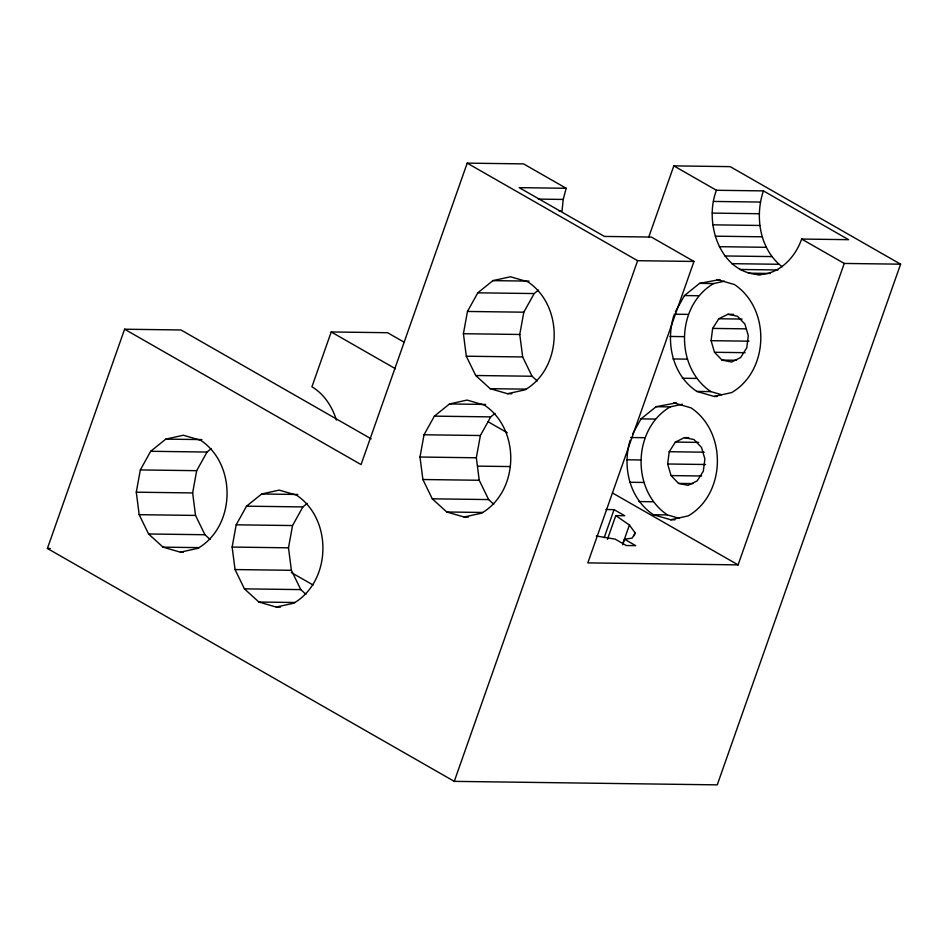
<?xml version="1.0" encoding="UTF-8"?>
<svg xmlns="http://www.w3.org/2000/svg" width="948" height="948" viewBox="0 0 948 948"><rect width="100%" height="100%" fill="white"/><g stroke="black" fill="none" stroke-linecap="round" stroke-linejoin="round"><path stroke-width="1.42" d="M648.764 237.059L673.827 165.876L730.185 166.635L900.6 264.184L717.245 784.861L454.27 781.365L47.4 548.454L124.603 329.217L361.058 464.579L467.21 163.139L523.557 163.886L566.169 188.273L563.219 199.436L562.022 211.108L559.083 211.072M760.45 274.671C720.136 273.984 703.665 223.171 716.439 190.275L673.827 165.876M782.159 266.767C759.715 249.502 754.667 216.701 763.401 190.892L716.439 190.275M684.444 437.621L693.995 439.564L701.484 447.373L704.897 458.974L703.321 471.239L697.171 480.897L688.106 485.34L678.555 483.409L671.065 475.588L667.653 463.999L669.229 451.722L675.379 442.076L684.444 437.621L688.817 437.68M727.863 314.298L737.425 316.241L744.903 324.062L748.316 335.651L746.74 347.916L740.601 357.574L731.536 362.029L721.985 360.086L714.496 352.277L711.083 340.676L712.659 328.411L718.797 318.753L727.863 314.298L733.693 314.381M136.287 492.19L140.328 469.935L150.685 451.295L165.793 439.114L183.355 435.239L200.68 440.275C236.882 464.401 235.661 526.247 197.931 548.311L180.369 552.186L163.044 547.15L148.575 533.985L139.178 514.681L136.287 492.19L192.634 492.936L196.674 470.682L207.031 452.042L211.357 448.558M232.142 547.067L236.182 524.813L246.539 506.173L261.66 493.991L279.21 490.116L296.534 495.152C332.748 519.279 331.527 581.124 293.785 603.189L276.235 607.052L258.899 602.027L244.442 588.862L235.045 569.558L232.142 547.067L288.488 547.814L292.529 525.559L302.898 506.919L307.211 503.435M419.988 457.031L424.029 434.776L434.385 416.136L449.506 403.955L467.056 400.08L484.381 405.116C520.594 429.243 519.374 491.088 481.631 513.152L464.082 517.027L446.745 511.991L432.288 498.826L422.891 479.522L419.988 457.031L476.334 457.777L480.375 435.523L490.744 416.883L495.057 413.399M463.418 333.72L467.459 311.454L477.816 292.814L492.924 280.632L510.486 276.769L527.811 281.805C564.013 305.92 562.792 367.777 525.062 389.841L507.5 393.704L490.175 388.68L475.706 375.503L466.309 356.211L463.418 333.72L519.765 334.466L523.806 312.2L534.174 293.56L538.488 290.088M674.929 519.824L670.698 519.765L653.373 514.728C629.531 498.79 622.089 466.831 630.147 440.299M679.455 518.402L667.451 514.918C631.25 490.791 632.47 428.946 670.212 406.882L682.359 404.204M716.937 396.489L714.128 396.454L696.792 391.417C672.44 375.171 665.496 342.501 673.827 315.589M721.547 394.7L710.881 391.607C674.68 367.48 675.9 305.623 713.631 283.559L724.438 281.189M404.286 342.275L387.578 332.712L331.219 331.966L311.928 386.772C324.145 394.119 332.238 406.633 336.398 420.071M454.27 781.365L637.625 260.7L693.983 261.447L587.819 562.887L738.089 564.878L844.253 263.437L900.6 264.184M604.22 537.563L614.055 509.633L624.708 515.724L615.785 515.605L607.431 539.353M623.014 543.18L629.401 525.026L615.785 515.605M622.563 544.839L624.531 539.258L632.162 538.109L635.148 532.918L629.401 525.026M634.165 535.715L635.148 532.918M763.401 190.892L848.602 239.678L801.641 239.05C795.206 257.832 778.521 275.062 757.511 274.636M675.462 311.714L684.432 295.563L699.553 283.381L719.923 279.542M632.719 433.793L641.014 418.874L656.123 406.692L676.493 402.864M714.128 396.454L731.678 392.579C769.42 370.514 770.641 308.669 734.427 284.542L717.103 279.506M670.698 519.765L688.248 515.89C725.99 493.837 727.211 431.98 691.009 407.853L673.673 402.829M566.169 188.273L519.208 187.657L604.421 236.431L651.371 237.059L693.983 261.447M538.274 199.104L563.219 199.436M713.489 201.438L760.45 202.054M712.292 213.099L759.253 213.727M712.896 224.83L759.858 225.458M715.266 236.171L762.228 236.799M719.319 246.681L766.28 247.309M724.9 255.96L771.862 256.588M731.797 263.663L778.758 264.279M739.736 269.469L777.893 269.979M748.422 273.178L770.44 273.462M492.924 280.632L529.055 281.118M699.553 283.381L713.631 283.559M477.816 292.814L534.174 293.56M684.432 295.563L698.522 295.74M467.459 311.454L523.806 312.2M674.075 314.203L688.165 314.381M718.797 318.753L742.118 319.061M712.659 328.411L746.183 328.849M124.603 329.217L180.95 329.963L371.142 438.841M670.035 336.457L684.124 336.647M711.083 340.676L748.979 341.185M714.496 352.277L745.104 352.68M466.309 356.211L522.668 356.958L532.065 376.249L537.232 380.954M672.938 358.948L687.027 359.138M721.985 360.086L736.56 360.276M475.706 375.503L532.065 376.249M682.335 378.252L696.425 378.43M490.175 388.68L526.294 389.154M696.792 391.417L710.881 391.607M507.5 393.704L511.837 393.764M449.506 403.955L485.625 404.429M656.123 406.692L670.212 406.882M434.385 416.136L490.744 416.883M641.014 418.874L655.104 419.063M424.029 434.776L480.375 435.523M630.645 437.514L644.735 437.703M675.379 442.076L698.7 442.384M165.793 439.114L201.912 439.588M669.229 451.722L704.21 452.184M150.685 451.295L207.031 452.042M626.604 459.78L640.694 459.958M667.653 463.999L705.549 464.496M477.816 466.132L510.225 466.558M671.065 475.588L701.674 475.991M140.328 469.935L196.674 470.682M422.891 479.522L479.238 480.269L488.635 499.572L493.801 504.277M629.508 482.271L643.597 482.449M678.555 483.409L693.13 483.599M261.66 493.991L297.779 494.465M432.288 498.826L488.635 499.572M638.905 501.563L652.994 501.753M605.962 509.526L614.055 509.633M246.539 506.173L302.898 506.919M446.745 511.991L482.876 512.465M653.373 514.728L667.451 514.918M464.082 517.027L468.407 517.087M139.178 514.681L195.537 515.428L204.934 534.731L210.101 539.436M236.182 524.813L292.529 525.559M148.575 533.985L204.934 534.731M163.044 547.15L199.163 547.624M47.4 548.454L50.291 548.489M180.369 552.186L183.26 552.222M235.045 569.558L291.392 570.305L300.789 589.609L305.955 594.313M244.442 588.862L300.789 589.609M258.899 602.027L295.029 602.501M276.235 607.052L280.561 607.111M596.268 535.999L615.134 539.128L626.308 545.527L635.705 545.657L624.531 539.258M801.641 239.05L844.253 263.437M467.21 163.139L637.625 260.7M331.219 331.966L395.482 368.748M488.007 421.706L507.275 432.75M612.408 492.936L738.089 564.878M291.285 572.521L313.136 585.034M519.765 334.466L522.668 356.958M476.334 457.777L479.238 480.269M288.488 547.814L291.392 570.305M192.634 492.936L195.537 515.428"/></g></svg>
